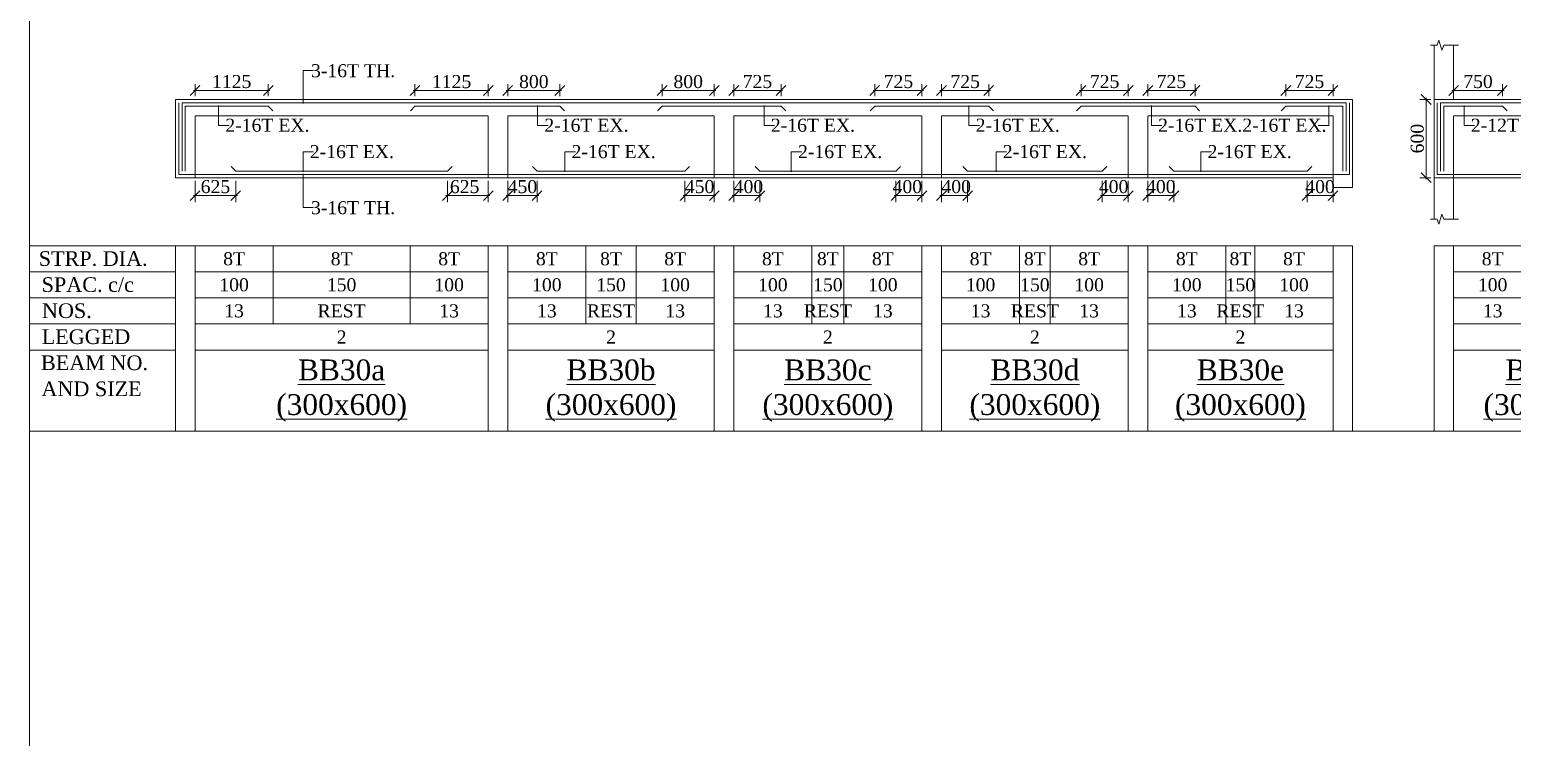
# Model space of a CAD drawing. Header units: inches. Extents: x 11017527 to 11245450, y -2821070 to -2693013.
# Drawn here: x 11122596 to 11145358, y -2717034 to -2706170 of the extents above; entities that cross this region are included whole.
import ezdxf
from ezdxf.enums import TextEntityAlignment as Align

# ---------------------------------------------------------------- set-up
doc = ezdxf.new("R2010")
doc.units = ezdxf.units.IN
doc.header["$LTSCALE"] = 0.5
doc.header["$MEASUREMENT"] = 0
doc.linetypes.add('HIDDEN', pattern=[9.525, 6.35, -3.175])
doc.layers.get('0').update_dxf_attribs({"lineweight": 0})
for name, color, linetype, lineweight in [('S-CUT OUT LINE', 9, 'Continuous', 9), ('S-DIM L.S.', 4, 'Continuous', 9), ('S-L.S.SECTION', 5, 'Continuous', 9), ('S-L.S.SLAB LINE', 8, 'HIDDEN', 5), ('S-L.S.STEEL', 6, 'Continuous', 15), ('S-SECTION MARK', 7, 'Continuous', 0), ('S-SHEET', 251, 'Continuous', 0), ('S-TEXT', 7, 'Continuous', 0), ('S-TEXT L.S. BEAM NO.', 30, 'Continuous', 5), ('S-TEXT. L.S.', 7, 'Continuous', 13)]:
    doc.layers.add(name, color=color, linetype=linetype, lineweight=lineweight)
doc.styles.add('135', font='arial.ttf', dxfattribs={"width": 0.8, "height": 135})
doc.styles.get("Standard").update_dxf_attribs({"font": 'times.ttf'})
doc.styles.add('TEXT', font='times.ttf')
doc.dimstyles.new('75', dxfattribs={"dimtxt": 135, "dimasz": 90, "dimexe": 0.1, "dimexo": 0.03, "dimgap": 0.09, "dimtad": 1, "dimdec": 0, "dimzin": 0, "dimdsep": 46, "dimtxsty": '135', "dimblk": 'ARCHTICK', "dimcen": 0.09, "dimclrd": 256, "dimclre": 256, "dimclrt": 256, "dimadec": 0, "dimazin": 0, "dimtfac": 1, "dimtdec": 0, "dimtofl": 0, "dimtmove": 1, "dimatfit": 3, "dimldrblk": 'DOTSMALL', "dimfxl": 1, "dimtolj": 1, "dimtzin": 0, "dimlwd": -1, "dimlwe": -1, "dimarcsym": 0})
doc.dimstyles.new('SETU_1', dxfattribs={"dimtxt": 200, "dimasz": 150, "dimexe": 100, "dimexo": 50, "dimgap": 35, "dimtad": 1, "dimdec": 0, "dimzin": 0, "dimdsep": 46, "dimtxsty": 'Standard', "dimblk": 'OBLIQUE', "dimcen": 150, "dimdle": 25, "dimclrd": 4, "dimclre": 7, "dimclrt": 256, "dimadec": 0, "dimazin": 0, "dimtfac": 1, "dimtdec": 0, "dimtofl": 0, "dimtmove": 1, "dimatfit": 3, "dimfxl": 1, "dimtolj": 1, "dimtzin": 0, "dimlwd": -1, "dimlwe": 5, "dimarcsym": 1})

# ---------------------------------------------------------------- blocks, each defined once
blk = doc.blocks.new('_Oblique')
at = {"color": 0, "linetype": 'ByBlock', "lineweight": -2}
blk.add_line((-0.5, -0.5), (0.5, 0.5), dxfattribs=at)
blk = doc.blocks.new('*D601')
at = {"layer": 'S-DIM L.S.', "color": 7, "transparency": 16777216}
blk.add_line((11125110, -2707105), (11126285, -2707105), dxfattribs=at)
at = {"layer": 'S-DIM L.S.', "color": 7, "lineweight": 5, "transparency": 16777216}
for p, q in [((11125135, -2707193), (11125135, -2707005)), ((11126260, -2707193), (11126260, -2707005))]:
    blk.add_line(p, q, dxfattribs=at)
at = {"layer": 'S-DIM L.S.', "color": 7, "transparency": 16777216, "xscale": 150, "yscale": 150, "zscale": 150, "rotation": 180}
blk.add_blockref('_Oblique', (11125135, -2707105), dxfattribs=at)
at = {"layer": 'S-DIM L.S.', "color": 7, "transparency": 16777216, "xscale": 150, "yscale": 150, "zscale": 150}
blk.add_blockref('_Oblique', (11126260, -2707105), dxfattribs=at)
at = {"layer": 'S-DIM L.S.', "transparency": 16777216, "insert": (11125698, -2706968), "char_height": 200, "attachment_point": 5, "style": 'TEXT'}
blk.add_mtext('\\A1;1125', dxfattribs=at)
blk = doc.blocks.new('*D602')
at = {"layer": 'S-DIM L.S.', "color": 7, "transparency": 16777216}
blk.add_line((11125110, -2708718), (11125785, -2708718), dxfattribs=at)
at = {"layer": 'S-DIM L.S.', "color": 7, "lineweight": 5, "transparency": 16777216}
for p, q in [((11125135, -2708493), (11125135, -2708818)), ((11125760, -2708493), (11125760, -2708818))]:
    blk.add_line(p, q, dxfattribs=at)
at = {"layer": 'S-DIM L.S.', "color": 7, "transparency": 16777216, "xscale": 150, "yscale": 150, "zscale": 150, "rotation": 180}
blk.add_blockref('_Oblique', (11125135, -2708718), dxfattribs=at)
at = {"layer": 'S-DIM L.S.', "color": 7, "transparency": 16777216, "xscale": 150, "yscale": 150, "zscale": 150}
blk.add_blockref('_Oblique', (11125760, -2708718), dxfattribs=at)
at = {"layer": 'S-DIM L.S.', "transparency": 16777216, "insert": (11125448, -2708581), "char_height": 200, "attachment_point": 5, "style": 'TEXT'}
blk.add_mtext('\\A1;625', dxfattribs=at)
blk = doc.blocks.new('*D603')
at = {"layer": 'S-DIM L.S.', "color": 7, "transparency": 16777216}
blk.add_line((11142631, -2707105), (11141856, -2707105), dxfattribs=at)
at = {"layer": 'S-DIM L.S.', "color": 7, "lineweight": 5, "transparency": 16777216}
for p, q in [((11141881, -2707193), (11141881, -2707005)), ((11142606, -2707193), (11142606, -2707005))]:
    blk.add_line(p, q, dxfattribs=at)
at = {"layer": 'S-DIM L.S.', "color": 7, "transparency": 16777216, "xscale": 150, "yscale": 150, "zscale": 150, "rotation": 180}
blk.add_blockref('_Oblique', (11141881, -2707105), dxfattribs=at)
at = {"layer": 'S-DIM L.S.', "color": 7, "transparency": 16777216, "xscale": 150, "yscale": 150, "zscale": 150}
blk.add_blockref('_Oblique', (11142606, -2707105), dxfattribs=at)
at = {"layer": 'S-DIM L.S.', "transparency": 16777216, "insert": (11142244, -2706968), "char_height": 200, "attachment_point": 5, "style": 'TEXT'}
blk.add_mtext('\\A1;725', dxfattribs=at)
blk = doc.blocks.new('*D604')
at = {"layer": 'S-DIM L.S.', "color": 7, "transparency": 16777216}
blk.add_line((11142631, -2708718), (11142181, -2708718), dxfattribs=at)
at = {"layer": 'S-DIM L.S.', "color": 7, "lineweight": 5, "transparency": 16777216}
for p, q in [((11142206, -2708493), (11142206, -2708818)), ((11142606, -2708493), (11142606, -2708818))]:
    blk.add_line(p, q, dxfattribs=at)
at = {"layer": 'S-DIM L.S.', "color": 7, "transparency": 16777216, "xscale": 150, "yscale": 150, "zscale": 150, "rotation": 180}
blk.add_blockref('_Oblique', (11142206, -2708718), dxfattribs=at)
at = {"layer": 'S-DIM L.S.', "color": 7, "transparency": 16777216, "xscale": 150, "yscale": 150, "zscale": 150}
blk.add_blockref('_Oblique', (11142606, -2708718), dxfattribs=at)
at = {"layer": 'S-DIM L.S.', "transparency": 16777216, "insert": (11142406, -2708581), "char_height": 200, "attachment_point": 5, "style": 'TEXT'}
blk.add_mtext('\\A1;400', dxfattribs=at)
blk = doc.blocks.new('*D605')
at = {"layer": 'S-DIM L.S.', "color": 7, "transparency": 16777216}
blk.add_line((11139737, -2707105), (11140512, -2707105), dxfattribs=at)
at = {"layer": 'S-DIM L.S.', "color": 7, "lineweight": 5, "transparency": 16777216}
for p, q in [((11139762, -2707193), (11139762, -2707005)), ((11140487, -2707193), (11140487, -2707005))]:
    blk.add_line(p, q, dxfattribs=at)
at = {"layer": 'S-DIM L.S.', "color": 7, "transparency": 16777216, "xscale": 150, "yscale": 150, "zscale": 150, "rotation": 180}
blk.add_blockref('_Oblique', (11139762, -2707105), dxfattribs=at)
at = {"layer": 'S-DIM L.S.', "color": 7, "transparency": 16777216, "xscale": 150, "yscale": 150, "zscale": 150}
blk.add_blockref('_Oblique', (11140487, -2707105), dxfattribs=at)
at = {"layer": 'S-DIM L.S.', "transparency": 16777216, "insert": (11140124, -2706968), "char_height": 200, "attachment_point": 5, "style": 'TEXT'}
blk.add_mtext('\\A1;725', dxfattribs=at)
blk = doc.blocks.new('*D606')
at = {"layer": 'S-DIM L.S.', "color": 7, "transparency": 16777216}
blk.add_line((11139737, -2708718), (11140187, -2708718), dxfattribs=at)
at = {"layer": 'S-DIM L.S.', "color": 7, "lineweight": 5, "transparency": 16777216}
for p, q in [((11139762, -2708493), (11139762, -2708818)), ((11140162, -2708493), (11140162, -2708818))]:
    blk.add_line(p, q, dxfattribs=at)
at = {"layer": 'S-DIM L.S.', "color": 7, "transparency": 16777216, "xscale": 150, "yscale": 150, "zscale": 150, "rotation": 180}
blk.add_blockref('_Oblique', (11139762, -2708718), dxfattribs=at)
at = {"layer": 'S-DIM L.S.', "color": 7, "transparency": 16777216, "xscale": 150, "yscale": 150, "zscale": 150}
blk.add_blockref('_Oblique', (11140162, -2708718), dxfattribs=at)
at = {"layer": 'S-DIM L.S.', "transparency": 16777216, "insert": (11139962, -2708581), "char_height": 200, "attachment_point": 5, "style": 'TEXT'}
blk.add_mtext('\\A1;400', dxfattribs=at)
blk = doc.blocks.new('*D607')
at = {"layer": 'S-DIM L.S.', "color": 7, "transparency": 16777216}
blk.add_line((11139487, -2707105), (11138712, -2707105), dxfattribs=at)
at = {"layer": 'S-DIM L.S.', "color": 7, "lineweight": 5, "transparency": 16777216}
for p, q in [((11138737, -2707193), (11138737, -2707005)), ((11139462, -2707193), (11139462, -2707005))]:
    blk.add_line(p, q, dxfattribs=at)
at = {"layer": 'S-DIM L.S.', "color": 7, "transparency": 16777216, "xscale": 150, "yscale": 150, "zscale": 150, "rotation": 180}
blk.add_blockref('_Oblique', (11138737, -2707105), dxfattribs=at)
at = {"layer": 'S-DIM L.S.', "color": 7, "transparency": 16777216, "xscale": 150, "yscale": 150, "zscale": 150}
blk.add_blockref('_Oblique', (11139462, -2707105), dxfattribs=at)
at = {"layer": 'S-DIM L.S.', "transparency": 16777216, "insert": (11139099, -2706968), "char_height": 200, "attachment_point": 5, "style": 'TEXT'}
blk.add_mtext('\\A1;725', dxfattribs=at)
blk = doc.blocks.new('*D608')
at = {"layer": 'S-DIM L.S.', "color": 7, "transparency": 16777216}
blk.add_line((11129911, -2707105), (11130761, -2707105), dxfattribs=at)
at = {"layer": 'S-DIM L.S.', "color": 7, "lineweight": 5, "transparency": 16777216}
for p, q in [((11129936, -2707193), (11129936, -2707005)), ((11130736, -2707193), (11130736, -2707005))]:
    blk.add_line(p, q, dxfattribs=at)
at = {"layer": 'S-DIM L.S.', "color": 7, "transparency": 16777216, "xscale": 150, "yscale": 150, "zscale": 150, "rotation": 180}
blk.add_blockref('_Oblique', (11129936, -2707105), dxfattribs=at)
at = {"layer": 'S-DIM L.S.', "color": 7, "transparency": 16777216, "xscale": 150, "yscale": 150, "zscale": 150}
blk.add_blockref('_Oblique', (11130736, -2707105), dxfattribs=at)
at = {"layer": 'S-DIM L.S.', "transparency": 16777216, "insert": (11130336, -2706969), "char_height": 200, "attachment_point": 5, "style": 'TEXT'}
blk.add_mtext('\\A1;800', dxfattribs=at)
blk = doc.blocks.new('*D609')
at = {"layer": 'S-DIM L.S.', "color": 7, "transparency": 16777216}
blk.add_line((11129911, -2708718), (11130411, -2708718), dxfattribs=at)
at = {"layer": 'S-DIM L.S.', "color": 7, "lineweight": 5, "transparency": 16777216}
for p, q in [((11129936, -2708493), (11129936, -2708818)), ((11130386, -2708493), (11130386, -2708818))]:
    blk.add_line(p, q, dxfattribs=at)
at = {"layer": 'S-DIM L.S.', "color": 7, "transparency": 16777216, "xscale": 150, "yscale": 150, "zscale": 150, "rotation": 180}
blk.add_blockref('_Oblique', (11129936, -2708718), dxfattribs=at)
at = {"layer": 'S-DIM L.S.', "color": 7, "transparency": 16777216, "xscale": 150, "yscale": 150, "zscale": 150}
blk.add_blockref('_Oblique', (11130386, -2708718), dxfattribs=at)
at = {"layer": 'S-DIM L.S.', "transparency": 16777216, "insert": (11130161, -2708581), "char_height": 200, "attachment_point": 5, "style": 'TEXT'}
blk.add_mtext('\\A1;450', dxfattribs=at)
blk = doc.blocks.new('*D610')
at = {"layer": 'S-DIM L.S.', "color": 7, "transparency": 16777216}
blk.add_line((11129661, -2707105), (11128486, -2707105), dxfattribs=at)
at = {"layer": 'S-DIM L.S.', "color": 7, "lineweight": 5, "transparency": 16777216}
for p, q in [((11128511, -2707193), (11128511, -2707005)), ((11129636, -2707193), (11129636, -2707005))]:
    blk.add_line(p, q, dxfattribs=at)
at = {"layer": 'S-DIM L.S.', "color": 7, "transparency": 16777216, "xscale": 150, "yscale": 150, "zscale": 150, "rotation": 180}
blk.add_blockref('_Oblique', (11128511, -2707105), dxfattribs=at)
at = {"layer": 'S-DIM L.S.', "color": 7, "transparency": 16777216, "xscale": 150, "yscale": 150, "zscale": 150}
blk.add_blockref('_Oblique', (11129636, -2707105), dxfattribs=at)
at = {"layer": 'S-DIM L.S.', "transparency": 16777216, "insert": (11129074, -2706969), "char_height": 200, "attachment_point": 5, "style": 'TEXT'}
blk.add_mtext('\\A1;1125', dxfattribs=at)
blk = doc.blocks.new('*D611')
at = {"layer": 'S-DIM L.S.', "color": 7, "transparency": 16777216}
blk.add_line((11129661, -2708718), (11128986, -2708718), dxfattribs=at)
at = {"layer": 'S-DIM L.S.', "color": 7, "lineweight": 5, "transparency": 16777216}
for p, q in [((11129011, -2708493), (11129011, -2708818)), ((11129636, -2708493), (11129636, -2708818))]:
    blk.add_line(p, q, dxfattribs=at)
at = {"layer": 'S-DIM L.S.', "color": 7, "transparency": 16777216, "xscale": 150, "yscale": 150, "zscale": 150, "rotation": 180}
blk.add_blockref('_Oblique', (11129011, -2708718), dxfattribs=at)
at = {"layer": 'S-DIM L.S.', "color": 7, "transparency": 16777216, "xscale": 150, "yscale": 150, "zscale": 150}
blk.add_blockref('_Oblique', (11129636, -2708718), dxfattribs=at)
at = {"layer": 'S-DIM L.S.', "transparency": 16777216, "insert": (11129274, -2708581), "char_height": 200, "attachment_point": 5, "style": 'TEXT'}
blk.add_mtext('\\A1;625', dxfattribs=at)
blk = doc.blocks.new('*D612')
at = {"layer": 'S-DIM L.S.', "color": 7, "transparency": 16777216}
blk.add_line((11133131, -2707105), (11132281, -2707105), dxfattribs=at)
at = {"layer": 'S-DIM L.S.', "color": 7, "lineweight": 5, "transparency": 16777216}
for p, q in [((11132306, -2707193), (11132306, -2707005)), ((11133106, -2707193), (11133106, -2707005))]:
    blk.add_line(p, q, dxfattribs=at)
at = {"layer": 'S-DIM L.S.', "color": 7, "transparency": 16777216, "xscale": 150, "yscale": 150, "zscale": 150, "rotation": 180}
blk.add_blockref('_Oblique', (11132306, -2707105), dxfattribs=at)
at = {"layer": 'S-DIM L.S.', "color": 7, "transparency": 16777216, "xscale": 150, "yscale": 150, "zscale": 150}
blk.add_blockref('_Oblique', (11133106, -2707105), dxfattribs=at)
at = {"layer": 'S-DIM L.S.', "transparency": 16777216, "insert": (11132706, -2706969), "char_height": 200, "attachment_point": 5, "style": 'TEXT'}
blk.add_mtext('\\A1;800', dxfattribs=at)
blk = doc.blocks.new('*D613')
at = {"layer": 'S-DIM L.S.', "color": 7, "transparency": 16777216}
blk.add_line((11133131, -2708718), (11132631, -2708718), dxfattribs=at)
at = {"layer": 'S-DIM L.S.', "color": 7, "lineweight": 5, "transparency": 16777216}
for p, q in [((11132656, -2708493), (11132656, -2708818)), ((11133106, -2708493), (11133106, -2708818))]:
    blk.add_line(p, q, dxfattribs=at)
at = {"layer": 'S-DIM L.S.', "color": 7, "transparency": 16777216, "xscale": 150, "yscale": 150, "zscale": 150, "rotation": 180}
blk.add_blockref('_Oblique', (11132656, -2708718), dxfattribs=at)
at = {"layer": 'S-DIM L.S.', "color": 7, "transparency": 16777216, "xscale": 150, "yscale": 150, "zscale": 150}
blk.add_blockref('_Oblique', (11133106, -2708718), dxfattribs=at)
at = {"layer": 'S-DIM L.S.', "transparency": 16777216, "insert": (11132881, -2708581), "char_height": 200, "attachment_point": 5, "style": 'TEXT'}
blk.add_mtext('\\A1;450', dxfattribs=at)
blk = doc.blocks.new('*D614')
at = {"layer": 'S-DIM L.S.', "color": 7, "transparency": 16777216}
blk.add_line((11133381, -2708718), (11133831, -2708718), dxfattribs=at)
at = {"layer": 'S-DIM L.S.', "color": 7, "lineweight": 5, "transparency": 16777216}
for p, q in [((11133406, -2708493), (11133406, -2708818)), ((11133806, -2708493), (11133806, -2708818))]:
    blk.add_line(p, q, dxfattribs=at)
at = {"layer": 'S-DIM L.S.', "color": 7, "transparency": 16777216, "xscale": 150, "yscale": 150, "zscale": 150, "rotation": 180}
blk.add_blockref('_Oblique', (11133406, -2708718), dxfattribs=at)
at = {"layer": 'S-DIM L.S.', "color": 7, "transparency": 16777216, "xscale": 150, "yscale": 150, "zscale": 150}
blk.add_blockref('_Oblique', (11133806, -2708718), dxfattribs=at)
at = {"layer": 'S-DIM L.S.', "transparency": 16777216, "insert": (11133631, -2708581), "char_height": 200, "attachment_point": 5, "style": 'TEXT'}
blk.add_mtext('\\A1;400', dxfattribs=at)
blk = doc.blocks.new('*D615')
at = {"layer": 'S-DIM L.S.', "color": 7, "transparency": 16777216}
blk.add_line((11134156, -2707105), (11133381, -2707105), dxfattribs=at)
at = {"layer": 'S-DIM L.S.', "color": 7, "lineweight": 5, "transparency": 16777216}
for p, q in [((11133406, -2707193), (11133406, -2707005)), ((11134131, -2707193), (11134131, -2707005))]:
    blk.add_line(p, q, dxfattribs=at)
at = {"layer": 'S-DIM L.S.', "color": 7, "transparency": 16777216, "xscale": 150, "yscale": 150, "zscale": 150, "rotation": 180}
blk.add_blockref('_Oblique', (11133406, -2707105), dxfattribs=at)
at = {"layer": 'S-DIM L.S.', "color": 7, "transparency": 16777216, "xscale": 150, "yscale": 150, "zscale": 150}
blk.add_blockref('_Oblique', (11134131, -2707105), dxfattribs=at)
at = {"layer": 'S-DIM L.S.', "transparency": 16777216, "insert": (11133769, -2706968), "char_height": 200, "attachment_point": 5, "style": 'TEXT'}
blk.add_mtext('\\A1;725', dxfattribs=at)
blk = doc.blocks.new('*D616')
at = {"layer": 'S-DIM L.S.', "color": 7, "transparency": 16777216}
blk.add_line((11136320, -2708718), (11135870, -2708718), dxfattribs=at)
at = {"layer": 'S-DIM L.S.', "color": 7, "lineweight": 5, "transparency": 16777216}
for p, q in [((11135895, -2708493), (11135895, -2708818)), ((11136295, -2708493), (11136295, -2708818))]:
    blk.add_line(p, q, dxfattribs=at)
at = {"layer": 'S-DIM L.S.', "color": 7, "transparency": 16777216, "xscale": 150, "yscale": 150, "zscale": 150, "rotation": 180}
blk.add_blockref('_Oblique', (11135895, -2708718), dxfattribs=at)
at = {"layer": 'S-DIM L.S.', "color": 7, "transparency": 16777216, "xscale": 150, "yscale": 150, "zscale": 150}
blk.add_blockref('_Oblique', (11136295, -2708718), dxfattribs=at)
at = {"layer": 'S-DIM L.S.', "transparency": 16777216, "insert": (11136070, -2708581), "char_height": 200, "attachment_point": 5, "style": 'TEXT'}
blk.add_mtext('\\A1;400', dxfattribs=at)
blk = doc.blocks.new('*D617')
at = {"layer": 'S-DIM L.S.', "color": 7, "transparency": 16777216}
blk.add_line((11135545, -2707105), (11136320, -2707105), dxfattribs=at)
at = {"layer": 'S-DIM L.S.', "color": 7, "lineweight": 5, "transparency": 16777216}
for p, q in [((11135570, -2707193), (11135570, -2707005)), ((11136295, -2707193), (11136295, -2707005))]:
    blk.add_line(p, q, dxfattribs=at)
at = {"layer": 'S-DIM L.S.', "color": 7, "transparency": 16777216, "xscale": 150, "yscale": 150, "zscale": 150, "rotation": 180}
blk.add_blockref('_Oblique', (11135570, -2707105), dxfattribs=at)
at = {"layer": 'S-DIM L.S.', "color": 7, "transparency": 16777216, "xscale": 150, "yscale": 150, "zscale": 150}
blk.add_blockref('_Oblique', (11136295, -2707105), dxfattribs=at)
at = {"layer": 'S-DIM L.S.', "transparency": 16777216, "insert": (11135933, -2706968), "char_height": 200, "attachment_point": 5, "style": 'TEXT'}
blk.add_mtext('\\A1;725', dxfattribs=at)
blk = doc.blocks.new('*D618')
at = {"layer": 'S-DIM L.S.', "color": 7, "transparency": 16777216}
blk.add_line((11136570, -2708718), (11137020, -2708718), dxfattribs=at)
at = {"layer": 'S-DIM L.S.', "color": 7, "lineweight": 5, "transparency": 16777216}
for p, q in [((11136595, -2708493), (11136595, -2708818)), ((11136995, -2708493), (11136995, -2708818))]:
    blk.add_line(p, q, dxfattribs=at)
at = {"layer": 'S-DIM L.S.', "color": 7, "transparency": 16777216, "xscale": 150, "yscale": 150, "zscale": 150, "rotation": 180}
blk.add_blockref('_Oblique', (11136595, -2708718), dxfattribs=at)
at = {"layer": 'S-DIM L.S.', "color": 7, "transparency": 16777216, "xscale": 150, "yscale": 150, "zscale": 150}
blk.add_blockref('_Oblique', (11136995, -2708718), dxfattribs=at)
at = {"layer": 'S-DIM L.S.', "transparency": 16777216, "insert": (11136820, -2708581), "char_height": 200, "attachment_point": 5, "style": 'TEXT'}
blk.add_mtext('\\A1;400', dxfattribs=at)
blk = doc.blocks.new('*D619')
at = {"layer": 'S-DIM L.S.', "color": 7, "transparency": 16777216}
blk.add_line((11139487, -2708718), (11139037, -2708718), dxfattribs=at)
at = {"layer": 'S-DIM L.S.', "color": 7, "lineweight": 5, "transparency": 16777216}
for p, q in [((11139062, -2708493), (11139062, -2708818)), ((11139462, -2708493), (11139462, -2708818))]:
    blk.add_line(p, q, dxfattribs=at)
at = {"layer": 'S-DIM L.S.', "color": 7, "transparency": 16777216, "xscale": 150, "yscale": 150, "zscale": 150, "rotation": 180}
blk.add_blockref('_Oblique', (11139062, -2708718), dxfattribs=at)
at = {"layer": 'S-DIM L.S.', "color": 7, "transparency": 16777216, "xscale": 150, "yscale": 150, "zscale": 150}
blk.add_blockref('_Oblique', (11139462, -2708718), dxfattribs=at)
at = {"layer": 'S-DIM L.S.', "transparency": 16777216, "insert": (11139237, -2708581), "char_height": 200, "attachment_point": 5, "style": 'TEXT'}
blk.add_mtext('\\A1;400', dxfattribs=at)
blk = doc.blocks.new('*D620')
at = {"layer": 'S-DIM L.S.', "color": 7, "transparency": 16777216}
blk.add_line((11136570, -2707105), (11137345, -2707105), dxfattribs=at)
at = {"layer": 'S-DIM L.S.', "color": 7, "lineweight": 5, "transparency": 16777216}
for p, q in [((11136595, -2707193), (11136595, -2707005)), ((11137320, -2707193), (11137320, -2707005))]:
    blk.add_line(p, q, dxfattribs=at)
at = {"layer": 'S-DIM L.S.', "color": 7, "transparency": 16777216, "xscale": 150, "yscale": 150, "zscale": 150, "rotation": 180}
blk.add_blockref('_Oblique', (11136595, -2707105), dxfattribs=at)
at = {"layer": 'S-DIM L.S.', "color": 7, "transparency": 16777216, "xscale": 150, "yscale": 150, "zscale": 150}
blk.add_blockref('_Oblique', (11137320, -2707105), dxfattribs=at)
at = {"layer": 'S-DIM L.S.', "transparency": 16777216, "insert": (11136958, -2706968), "char_height": 200, "attachment_point": 5, "style": 'TEXT'}
blk.add_mtext('\\A1;725', dxfattribs=at)
blk = doc.blocks.new('_ArchTick')
at = {"color": 0, "linetype": 'ByBlock', "const_width": 0.15}
blk.add_lwpolyline([(-0.5, -0.5), (0.5, 0.5)], dxfattribs=at)
blk = doc.blocks.new('*D621')
at = {"layer": 'S-DIM L.S.', "color": 7, "lineweight": 5, "transparency": 16777216}
for p, q in [((11144106, -2707243), (11143936, -2707243)), ((11144106, -2708443), (11143936, -2708443))]:
    blk.add_line(p, q, dxfattribs=at)
at = {"layer": 'S-DIM L.S.', "color": 6, "transparency": 16777216}
blk.add_line((11144036, -2708468), (11144036, -2707218), dxfattribs=at)
at = {"layer": 'S-DIM L.S.', "color": 6, "transparency": 16777216, "xscale": 150, "yscale": 150, "zscale": 150}
for p, rotation in [((11144036, -2707243), 90), ((11144036, -2708443), 270)]:
    blk.add_blockref('_Oblique', p, dxfattribs=dict(at, rotation=rotation))
at = {"layer": 'S-DIM L.S.', "transparency": 16777216, "insert": (11143899, -2707843), "char_height": 200, "attachment_point": 5, "rotation": 90, "style": 'TEXT'}
blk.add_mtext('\\A1;600', dxfattribs=at)
blk = doc.blocks.new('*D622')
at = {"layer": 'S-DIM L.S.', "color": 7, "transparency": 16777216}
blk.add_line((11144431, -2707105), (11145231, -2707105), dxfattribs=at)
at = {"layer": 'S-DIM L.S.', "color": 7, "lineweight": 5, "transparency": 16777216}
for p, q in [((11144456, -2707193), (11144456, -2707005)), ((11145206, -2707193), (11145206, -2707005))]:
    blk.add_line(p, q, dxfattribs=at)
at = {"layer": 'S-DIM L.S.', "color": 7, "transparency": 16777216, "xscale": 150, "yscale": 150, "zscale": 150, "rotation": 180}
blk.add_blockref('_Oblique', (11144456, -2707105), dxfattribs=at)
at = {"layer": 'S-DIM L.S.', "color": 7, "transparency": 16777216, "xscale": 150, "yscale": 150, "zscale": 150}
blk.add_blockref('_Oblique', (11145206, -2707105), dxfattribs=at)
at = {"layer": 'S-DIM L.S.', "transparency": 16777216, "insert": (11144831, -2706968), "char_height": 200, "attachment_point": 5, "style": 'TEXT'}
blk.add_mtext('\\A1;750', dxfattribs=at)

msp = doc.modelspace()

# ---------------------------------------------------------------- linework, layer by layer
at = {"layer": 'S-CUT OUT LINE', "elevation": 0.04}
for points in [[(11144531.472, -2706407.032), (11144305.851, -2706407.032), (11144277.88, -2706483.88), (11144231.203, -2706330.184), (11144203.233, -2706407.032), (11144101.976, -2706407.026)], [(11144531.472, -2709079.801), (11144305.851, -2709079.801), (11144277.88, -2709002.953), (11144231.203, -2709156.649), (11144203.233, -2709079.801), (11144101.976, -2709079.795)]]:
    msp.add_lwpolyline(points, dxfattribs=at)
at = {"layer": 'S-L.S.SECTION', "color": 1}
for p, q in [((11144156.472, -2707243.411, 0.017), (11144156.472, -2706407.026, 0.017)), ((11144456.472, -2706407.032, 0.054), (11144456.472, -2707243.416, 0.054)), ((11144156.472, -2708443.411, 0.017), (11144156.472, -2709079.795, 0.017)), ((11144456.472, -2708443.416, 0.054), (11144456.472, -2709079.801, 0.054))]:
    msp.add_line(p, q, dxfattribs=at)
at = {"layer": 'S-L.S.SECTION', "color": 5}
for p, q in [((11142906.472, -2707243.411, 0.02), (11124835.058, -2707243.411, 0.019)), ((11124835.058, -2708443.404, 0.019), (11124835.058, -2707243.411, 0.019)), ((11142906.472, -2708593.411, 0.036), (11142906.472, -2707243.411, 0.036)), ((11149536.472, -2707243.416, 0.021), (11144156.472, -2707243.411, 0.02)), ((11144156.472, -2708443.411, 0), (11144156.472, -2707243.411, 0)), ((11142606.468, -2708443.404, 0.02), (11124835.058, -2708443.404, 0.019)), ((11142606.468, -2708593.411, 0.036), (11142606.468, -2708443.404, 0.036)), ((11149536.472, -2708443.416, 0.021), (11144156.472, -2708443.411, 0.02)), ((11142906.472, -2708593.411, 0.02), (11142606.468, -2708593.411, 0.02))]:
    msp.add_line(p, q, dxfattribs=at)
at = {"layer": 'S-L.S.SLAB LINE', "linetype": 'HIDDEN', "ltscale": 0.8}
for p, q in [((11129636.472, -2707493.413, 0.025), (11125135.058, -2707493.413, 0.036)), ((11125135.058, -2707493.413, 0.019), (11125135.058, -2708443.255, 0.019)), ((11129636.472, -2708443.404, 0.036), (11129636.472, -2707493.413, 0.036)), ((11133106.472, -2707493.413, 0.016), (11129936.472, -2707493.413, 0.024)), ((11129936.472, -2707493.413, 0.036), (11129936.472, -2708443.404, 0.036)), ((11133106.472, -2708443.404, 0.036), (11133106.472, -2707493.413, 0.036)), ((11136295.139, -2707493.412, 0.008), (11133406.472, -2707493.413, 0.015)), ((11133406.472, -2707493.413, 0.036), (11133406.472, -2708443.404, 0.036)), ((11136295.139, -2708443.404, 0.036), (11136295.139, -2707493.412, 0.036)), ((11139461.805, -2707493.412, 0), (11136595.139, -2707493.412, 0.007)), ((11136595.139, -2707493.412, 0.036), (11136595.139, -2708443.404, 0.036)), ((11139461.805, -2708443.404, 0.036), (11139461.805, -2707493.412, 0.036)), ((11142606.468, -2707493.412, -0.008), (11139761.805, -2707493.412, -0.001)), ((11139761.805, -2707493.412, 0.019), (11139761.805, -2708443.404, 0.019)), ((11142606.468, -2708443.404, 0.036), (11142606.468, -2707493.412, 0.036)), ((11147386.472, -2707493.376, -0.003), (11144456.472, -2707493.429, 0.035)), ((11144456.472, -2707493.429, 0.037), (11144456.472, -2708443.416, 0.037))]:
    msp.add_line(p, q, dxfattribs=at)
at = {"layer": 'S-L.S.STEEL', "color": 1}
for p, q in [((11124885.058, -2708393.404, 0.019), (11124885.058, -2707293.411, 0.019)), ((11142806.472, -2707293.411, 0.02), (11124935.058, -2707293.411, 0.019)), ((11124935.058, -2708343.404, 0.019), (11124935.058, -2707293.411, 0.019)), ((11142806.472, -2708343.404, 0.036), (11142806.472, -2707293.411, 0.036)), ((11142856.472, -2708393.404, 0.036), (11142856.472, -2707293.411, 0.036)), ((11144206.472, -2708393.411, 0), (11144206.472, -2707293.411, 0)), ((11149436.472, -2707293.416, 0.021), (11144256.472, -2707293.411, 0.02)), ((11144256.472, -2708343.411, 0), (11144256.472, -2707293.411, 0)), ((11142856.472, -2708393.404, 0.02), (11124885.058, -2708393.404, 0.019)), ((11149486.472, -2708393.416, 0.021), (11144206.472, -2708393.411, 0.02))]:
    msp.add_line(p, q, dxfattribs=at)
at = {"layer": 'S-L.S.STEEL'}
for p, q in [((11124985.058, -2707343.411, 0.019), (11126260.058, -2707343.262, 0.006)), ((11124985.058, -2708343.404, 0.019), (11124985.058, -2707343.411, 0.019)), ((11126260.058, -2707343.262, 0.019), (11126331.067, -2707414.271, 0.019)), ((11128511.472, -2707343.411, 0.034), (11128440.463, -2707414.42, 0.034)), ((11128511.472, -2707343.411, 0.036), (11130736.472, -2707343.411, -0.05)), ((11130736.472, -2707343.411, 0.001), (11130807.481, -2707414.42, 0.001)), ((11132306.472, -2707343.411, 0.001), (11132235.463, -2707414.42, 0.001)), ((11134131.472, -2707343.411, 0.021), (11132306.472, -2707343.411, -0.05)), ((11134131.472, -2707343.411, 0.001), (11134202.481, -2707414.42, 0.001)), ((11135570.139, -2707343.411, 0.001), (11135499.13, -2707414.42, 0.001)), ((11135570.139, -2707343.411, 0.021), (11137320.139, -2707343.411, -0.047)), ((11137320.139, -2707343.411, 0.036), (11137391.147, -2707414.42, 0.036)), ((11138736.805, -2707343.411, 0.036), (11138665.797, -2707414.42, 0.036)), ((11140486.805, -2707343.411, 0.036), (11138736.805, -2707343.411, -0.014)), ((11140486.805, -2707343.411, 0.049), (11140557.814, -2707414.42, 0.049)), ((11141881.468, -2707343.411, 0.049), (11141810.459, -2707414.42, 0.049)), ((11141881.468, -2707343.411, 0.036), (11142756.472, -2707343.411, 0.019)), ((11142756.472, -2708343.404, 0.036), (11142756.472, -2707343.411, 0.036)), ((11145206.466, -2707343.407, -0.045), (11144306.472, -2707343.401, -0.062)), ((11144306.472, -2708343.411, 0), (11144306.472, -2707343.401, 0)), ((11145206.466, -2707343.407, 0.037), (11145277.481, -2707414.421, 0.037)), ((11125760.058, -2708343.255, 0.019), (11125689.049, -2708272.246, 0.019)), ((11125760.058, -2708343.255, 0.002), (11129011.472, -2708343.404, 0.036)), ((11129011.472, -2708343.404, 0.063), (11129082.481, -2708272.396, 0.063)), ((11130386.472, -2708343.404, 0.056), (11130315.463, -2708272.396, 0.056)), ((11130386.472, -2708343.404, 0.036), (11132656.472, -2708343.404, 0.036)), ((11132656.472, -2708343.404, 0.056), (11132727.481, -2708272.396, 0.056)), ((11133806.472, -2708343.404, 0.056), (11133735.463, -2708272.396, 0.056)), ((11133806.472, -2708343.404, 0.036), (11135895.139, -2708343.404, 0.036)), ((11135895.139, -2708343.404, 0.056), (11135966.147, -2708272.396, 0.056)), ((11136995.139, -2708343.404, 0.056), (11136924.13, -2708272.396, 0.056)), ((11136995.139, -2708343.404, 0.036), (11139061.805, -2708343.404, 0.036)), ((11139061.805, -2708343.404, 0.056), (11139132.814, -2708272.396, 0.056)), ((11140161.805, -2708343.404, 0.036), (11140090.797, -2708272.396, 0.036)), ((11140161.805, -2708343.404, 0.011), (11142206.468, -2708343.404, 0.036)), ((11142206.468, -2708343.404, 0.053), (11142277.477, -2708272.396, 0.053))]:
    msp.add_line(p, q, dxfattribs=at)
at = {"layer": 'S-SHEET'}
for p, q in [((11122595.882, -2709488.412), (11124834.505, -2709488.412)), ((11122595.882, -2709488.413, -0.001), (11122595.882, -2712334.2, -0.001)), ((11142905.919, -2709488.411, 0.019), (11124834.505, -2709488.411, 0.019)), ((11124834.505, -2709488.411, 0.001), (11124834.505, -2712334.199, 0.001)), ((11125134.505, -2709488.262, 0.002), (11125134.505, -2712334.049, 0.002)), ((11126334.505, -2709488.262, 0.002), (11126334.505, -2710688.302, 0.002)), ((11128435.919, -2709488.411, 0.031), (11128435.919, -2710688.372, 0.031)), ((11129635.919, -2709488.411, 0.019), (11129635.919, -2712334.199, 0.019)), ((11129635.919, -2709488.411, 0.031), (11129635.919, -2712334.199, 0.031)), ((11129935.919, -2709488.411, 0.019), (11129935.919, -2712334.199, 0.019)), ((11131135.919, -2709488.411, 0.019), (11131135.919, -2710688.411, 0.019)), ((11131905.919, -2709488.411, 0.031), (11131905.919, -2710688.411, 0.031)), ((11133105.919, -2709488.411, 0.019), (11133105.919, -2712334.199, 0.019)), ((11133105.919, -2709488.411, 0.031), (11133105.919, -2712334.199, 0.031)), ((11133405.919, -2709488.411, 0.019), (11133405.919, -2712334.199, 0.019)), ((11134605.919, -2709488.411, 0.019), (11134605.919, -2710688.411, 0.019)), ((11135094.585, -2709488.411, 0.031), (11135094.585, -2710688.411, 0.031)), ((11136294.585, -2709488.411, 0.019), (11136294.585, -2712334.199, 0.019)), ((11136294.585, -2709488.411, 0.031), (11136294.585, -2712334.199, 0.031)), ((11136594.585, -2709488.411, 0.019), (11136594.585, -2712334.199, 0.019)), ((11137794.585, -2709488.411, 0.019), (11137794.585, -2710688.411, 0.019)), ((11138261.252, -2709488.411, 0.019), (11138261.252, -2710688.411, 0.019)), ((11139461.252, -2709488.411, 0.019), (11139461.252, -2712334.199, 0.019)), ((11139761.252, -2709488.411, 0.024), (11139761.252, -2712334.199, 0.024)), ((11140961.252, -2709488.411, 0.024), (11140961.252, -2710688.411, 0.024)), ((11141405.919, -2709488.411, 0.019), (11141405.919, -2710688.411, 0.019)), ((11142605.919, -2709488.411, 0.019), (11142605.919, -2712334.199, 0.019)), ((11142905.919, -2709488.411, 0.019), (11142905.919, -2712334.199, 0.019)), ((11149535.919, -2709488.416, 0.02), (11144155.919, -2709488.411, 0.02)), ((11144155.919, -2709488.411, 0), (11144155.919, -2712334.198, 0)), ((11144155.919, -2709488.411, 0.012), (11144155.919, -2712334.198, 0.012)), ((11144455.919, -2709488.416, 0.02), (11144455.919, -2712334.204, 0.02)), ((11122595.882, -2709888.412), (11124834.505, -2709888.412)), ((11129635.919, -2709888.411, 0.028), (11125134.505, -2709888.262, 0.002)), ((11133105.919, -2709888.411, 0.031), (11129935.919, -2709888.411, 0.029)), ((11136294.585, -2709888.411, 0.033), (11133405.919, -2709888.411, 0.031)), ((11139461.252, -2709888.411, 0.035), (11136594.585, -2709888.411, 0.033)), ((11142605.919, -2709888.411, 0.036), (11139761.252, -2709888.411, 0.036)), ((11147385.919, -2709888.411, 0.037), (11144455.919, -2709888.416, 0.031)), ((11122595.882, -2710288.412), (11124834.505, -2710288.412)), ((11129635.919, -2710288.411, 0.028), (11125134.505, -2710288.262, 0.002)), ((11133105.919, -2710288.411, 0.031), (11129935.919, -2710288.411, 0.029)), ((11136294.585, -2710288.411, 0.033), (11133405.919, -2710288.411, 0.031)), ((11139461.252, -2710288.411, 0.035), (11136594.585, -2710288.411, 0.033)), ((11142605.919, -2710288.411, 0.036), (11139761.252, -2710288.411, 0.036)), ((11147385.919, -2710288.411, 0.037), (11144455.919, -2710288.416, 0.031)), ((11122595.882, -2710688.412), (11124834.505, -2710688.412)), ((11129635.919, -2710688.411, 0.028), (11125134.505, -2710688.262, 0.002)), ((11133105.919, -2710688.411, 0.031), (11129935.919, -2710688.411, 0.029)), ((11136294.585, -2710688.411, 0.033), (11133405.919, -2710688.411, 0.031)), ((11139461.252, -2710688.411, 0.035), (11136594.585, -2710688.411, 0.033)), ((11142605.919, -2710688.411, 0.036), (11139761.252, -2710688.411, 0.036)), ((11147385.919, -2710688.411, 0.037), (11144455.919, -2710688.416, 0.031)), ((11122595.882, -2711088.412), (11124834.505, -2711088.412)), ((11129635.919, -2711088.411, 0.028), (11125134.505, -2711088.262, 0.002)), ((11133105.919, -2711088.411, 0.031), (11129935.919, -2711088.411, 0.029)), ((11136294.585, -2711088.411, 0.033), (11133405.919, -2711088.411, 0.031)), ((11139461.252, -2711088.411, 0.035), (11136594.585, -2711088.411, 0.033)), ((11142605.919, -2711088.411, 0.036), (11139761.252, -2711088.411, 0.036)), ((11147385.919, -2711088.411, 0.037), (11144455.919, -2711088.416, 0.031)), ((11122595.882, -2712334.2), (11180275.872, -2712334.2)), ((11122595.882, -2712334.2), (11124834.505, -2712334.2)), ((11142905.919, -2712334.199, 0.019), (11124834.505, -2712334.199, 0.019)), ((11149535.919, -2712334.204, 0.02), (11144155.919, -2712334.198, 0.02))]:
    msp.add_line(p, q, dxfattribs=at)
msp.add_lwpolyline([(11180275.872, -2740705.393), (11122595.882, -2740705.393), (11122595.882, -2693362.917), (11180275.872, -2693362.917)], close=True, dxfattribs=at)

# ---------------------------------------------------------------- texts
at = {"layer": 'S-TEXT', "style": 'TEXT'}
for s, p in [('STRP. DIA.', (11123571.215, -2709796.469)), ('SPAC. c/c', (11123488.077, -2710196.469)), ('NOS.', (11123167.529, -2710596.469)), ('LEGGED', (11123460.175, -2710996.469)), ('BEAM NO.', (11123591.41, -2711396.469)), ('AND SIZE', (11123546.204, -2711796.469))]:
    msp.add_text(s, height=225, dxfattribs=at).set_placement(p, align=Align.CENTER)
at = {"layer": 'S-TEXT', "char_height": 200, "attachment_point": 5, "style": 'TEXT'}
for s, insert, width in [('8T', (11125734.505, -2709688.411, 0.026), 1200), ('8T', (11127385.212, -2709688.397, 0.033), 2101.41413), ('8T', (11129035.919, -2709688.561, 0.043), 1200), ('8T', (11130535.919, -2709688.561, 0.043), 1200), ('8T', (11131520.919, -2709688.397, 0.033), 770), ('8T', (11132505.919, -2709688.561, 0.055), 1200), ('8T', (11134005.919, -2709688.561, 0.043), 1200), ('8T', (11134850.252, -2709688.397, 0.033), 488.66666), ('8T', (11135694.585, -2709688.561, 0.043), 1200), ('8T', (11137194.585, -2709688.561, 0.043), 1200), ('8T', (11138027.919, -2709688.397, 0.033), 466.66667), ('8T', (11138861.252, -2709688.561, 0.043), 1200), ('8T', (11140361.252, -2709688.561, 0.048), 1200), ('8T', (11141183.585, -2709688.397, 0.039), 444.66667), ('8T', (11142005.919, -2709688.561, 0.043), 1200), ('8T', (11145055.919, -2709688.425, 0.02), 1200), ('\\pt2025;100', (11125734.505, -2710088.411, 0.019), 1200), ('\\pxt9.000002;150', (11127385.212, -2710088.377, 0.021), 2101.41413), ('\\pt2025;100', (11129035.919, -2710088.561, 0.036), 1200), ('\\pt2025;100', (11130535.919, -2710088.561, 0.036), 1200), ('\\pxt9.000002;150', (11131520.919, -2710088.377, 0.026), 770), ('\\pt2025;100', (11132505.919, -2710088.561, 0.048), 1200), ('\\pt2025;100', (11134005.919, -2710088.561, 0.036), 1200), ('\\pxt9.000002;150', (11134850.252, -2710088.377, 0.028), 488.66666), ('\\pt2025;100', (11135694.585, -2710088.561, 0.036), 1200), ('\\pt2025;100', (11137194.585, -2710088.561, 0.036), 1200), ('\\pxt9.000002;150', (11138027.919, -2710088.377, 0.026), 466.66667), ('\\pt2025;100', (11138861.252, -2710088.561, 0.036), 1200), ('\\pt2025;100', (11140361.252, -2710088.561, 0.041), 1200), ('\\pxt9.000002;150', (11141183.585, -2710088.377, 0.031), 444.66667), ('\\pt2025;100', (11142005.919, -2710088.561, 0.036), 1200), ('\\pxt9.000002;100', (11145055.919, -2710088.425, 0.021), 1200), ('13', (11125734.505, -2710488.411, 0.018), 1200), ('REST', (11127385.212, -2710488.392, 0.02), 2101.41413), ('13', (11129035.919, -2710488.561, 0.035), 1200), ('13', (11130535.919, -2710488.561, 0.035), 1200), ('\\pxt9.000002;REST', (11131520.919, -2710488.377, 0.026), 770), ('13', (11132505.919, -2710488.561, 0.047), 1200), ('13', (11134005.919, -2710488.561, 0.035), 1200), ('\\pxt9.000002;REST', (11134850.252, -2710488.377, 0.028), 488.66666), ('13', (11135694.585, -2710488.561, 0.035), 1200), ('13', (11137194.585, -2710488.561, 0.035), 1200), ('\\pxt9.000002;REST', (11138027.919, -2710488.377, 0.026), 466.66667), ('13', (11138861.252, -2710488.561, 0.035), 1200), ('13', (11140361.252, -2710488.561, 0.04), 1200), ('\\pxt9.000002;REST', (11141183.585, -2710488.377, 0.031), 444.66667), ('13', (11142005.919, -2710488.561, 0.035), 1200), ('13', (11145055.919, -2710488.425, 0.021), 1200), ('2', (11127385.212, -2710888.397, 0.023), 4501.41413), ('\\pxt9.000002;2', (11131520.919, -2710888.377, 0.026), 3170), ('\\pxt9.000002;2', (11134850.252, -2710888.377, 0.026), 2888.66666), ('\\pxt9.000002;2', (11138027.919, -2710888.377, 0.026), 2866.66667), ('\\pxt9.000002;2', (11141183.585, -2710888.377, 0.031), 2844.66667)]:
    msp.add_mtext(s, dxfattribs=dict(at, insert=insert, width=width))
at = {"layer": 'S-TEXT L.S. BEAM NO.', "linetype": 'ByBlock', "char_height": 319.2745, "attachment_point": 5, "style": 'TEXT'}
for s, insert, width in [('{\\LBB30b\\P(300x600)}', (11131520.919, -2711711.29, 0.029), 3170), ('{\\LBB30d\\P(300x600)}', (11138027.919, -2711711.29, 0.029), 2866.66667), ('{\\LBB30a\\P(300x600)}', (11127385.212, -2711711.29, 0.026), 4501.41413), ('{\\LBB30c\\P(300x600)}', (11134850.252, -2711711.29, 0.03), 2888.66666), ('{\\LBB30e\\P(300x600)}', (11141183.585, -2711711.29, 0.034), 2844.66667), ('{\\LBB31a\\P(300x600)}', (11145920.919, -2711711.24, 0.04), 2930)]:
    msp.add_mtext(s, dxfattribs=dict(at, insert=insert, width=width))
at = {"layer": 'S-TEXT. L.S.', "style": 'TEXT'}
for s, p in [('3-16T TH.', (11127561.043, -2706900.217, 0.013)), ('2-16T EX.', (11126246.257, -2707736.831, 0.009)), ('2-16T EX.', (11131143.975, -2707736.831, 0.009)), ('2-16T EX.', (11134621.009, -2707736.831, 0.009)), ('2-16T EX.', (11137764.63, -2707736.831, 0.009)), ('2-16T EX.', (11140566.099, -2707736.831, 0.009)), ('2-16T EX.', (11141858.289, -2707736.831, 0.009)), ('2-12T EX.', (11145367.263, -2707736.835, -0.009)), ('2-16T EX.', (11127542.911, -2708142.545, 0.013)), ('2-16T EX.', (11131561.305, -2708142.545, 0.013)), ('2-16T EX.', (11135038.339, -2708142.545, 0.013)), ('2-16T EX.', (11138181.96, -2708142.545, 0.013)), ('2-16T EX.', (11141325.58, -2708142.545, 0.013)), ('3-16T TH.', (11127561.043, -2709002.886, 0.013))]:
    msp.add_text(s, height=200, dxfattribs=at).set_placement(p, align=Align.CENTER)

# ---------------------------------------------------------------- dimensions: what is measured, and where the dimension line sits
at = {"layer": 'S-DIM L.S.'}
for base, p1, p2, override, picture, middle in [((11126260.058, -2707105.11, 0.019), (11125135.058, -2707243.262, 0.019), (11126260.058, -2707243.262, 0.019), {"dimtxsty": 'TEXT', "dimblk": 'Oblique', "dimclrd": 7, "dimarcsym": 1}, '*D601', (11125697.558, -2706968.38, 0.019)), ((11130736.472, -2707105.26, 0.036), (11129936.472, -2707243.411, 0.036), (11130736.472, -2707243.411, 0.001), {"dimtxsty": 'TEXT', "dimblk": 'Oblique', "dimclrd": 7, "dimarcsym": 1}, '*D608', (11130336.472, -2706968.529, 0.036)), ((11133406.472, -2707105.26, 0.036), (11134131.472, -2707243.411, 0.019), (11133406.472, -2707243.411, 0.036), {"dimtxsty": 'TEXT', "dimblk": 'Oblique', "dimclrd": 7}, '*D615', (11133768.972, -2706968.241, 0.036)), ((11137320.139, -2707105.26, 0.036), (11136595.139, -2707243.411, 0.036), (11137320.139, -2707243.411, 0.036), {"dimtxsty": 'TEXT', "dimblk": 'Oblique', "dimclrd": 7, "dimarcsym": 1}, '*D620', (11136957.639, -2706968.241, 0.036)), ((11140486.805, -2707105.26, 0.07), (11139761.805, -2707243.411, 0.054), (11140486.805, -2707243.411, 0.049), {"dimtxsty": 'TEXT', "dimblk": 'Oblique', "dimclrd": 7, "dimarcsym": 1}, '*D605', (11140124.305, -2706968.241, 0.07)), ((11145206.472, -2707105.261, 0.067), (11144456.472, -2707243.419, 0.051), (11145206.472, -2707243.413, 0.037), {"dimtxsty": 'TEXT', "dimblk": 'Oblique', "dimclrd": 7, "dimarcsym": 1}, '*D622', (11144831.472, -2706968.242, 0.067))]:
    dim = msp.add_linear_dim(base=base, p1=p1, p2=p2, dimstyle='SETU_1', override=override, dxfattribs=at)
    dim.commit()
    dim.dimension.update_dxf_attribs({"geometry": picture, "text_midpoint": middle})
for base, p1, p2, override, picture, middle in [((11128511.472, -2707105.26, 0.036), (11129636.472, -2707243.411, 0.036), (11128511.472, -2707243.411, 0.034), {"dimtxsty": 'TEXT', "dimblk": 'Oblique', "dimclrd": 7, "dimarcsym": 1}, '*D610', (11129073.972, -2706968.529, 0.036)), ((11132306.472, -2707105.26, 0.036), (11133106.472, -2707243.411, 0.036), (11132306.472, -2707243.411, 0.001), {"dimtxsty": 'TEXT', "dimblk": 'Oblique', "dimclrd": 7, "dimarcsym": 1}, '*D612', (11132706.472, -2706968.529, 0.036)), ((11136295.139, -2707105.26, 0.036), (11135570.139, -2707243.411, 0.019), (11136295.139, -2707243.411, 0.036), {"dimtxsty": 'TEXT', "dimblk": 'Oblique', "dimclrd": 7}, '*D617', (11135932.639, -2706968.241, 0.036)), ((11138736.805, -2707105.26, 0.036), (11139461.805, -2707243.411, 0.036), (11138736.805, -2707243.411, 0.036), {"dimtxsty": 'TEXT', "dimblk": 'Oblique', "dimclrd": 7, "dimarcsym": 1}, '*D607', (11139099.305, -2706968.241, 0.036)), ((11141881.468, -2707105.26, 0.053), (11142606.468, -2707243.411, 0.053), (11141881.468, -2707243.411, 0.049), {"dimtxsty": 'TEXT', "dimblk": 'Oblique', "dimclrd": 7, "dimarcsym": 1}, '*D603', (11142243.968, -2706968.241, 0.053))]:
    dim = msp.add_linear_dim(base=base, p1=p1, p2=p2, angle=180, dimstyle='SETU_1', override=override, dxfattribs=at)
    dim.commit()
    dim.dimension.update_dxf_attribs({"geometry": picture, "text_midpoint": middle})
at = {"layer": 'S-DIM L.S.', "color": 7}
dim = msp.add_linear_dim(base=(11144035.558, -2707243.411, -0.019), p1=(11144156.472, -2708443.411, -0.019), p2=(11144156.472, -2707243.411, -0.019), angle=90, dimstyle='SETU_1', override={"dimlfac": 0.5, "dimtxsty": 'TEXT', "dimclrd": 6, "dimarcsym": 1}, dxfattribs=at)
dim.commit()
dim.dimension.update_dxf_attribs({"geometry": '*D621', "text_midpoint": (11143898.828, -2707843.411, -0.019)})
at = {"layer": 'S-DIM L.S.'}
for base, p1, p2, picture, middle in [((11125760.058, -2708717.992, 0.019), (11125135.058, -2708443.255, 0.019), (11125760.058, -2708443.255, 0.019), '*D602', (11125447.558, -2708717.992, 0.019)), ((11130386.472, -2708718.141, 0.036), (11129936.472, -2708443.404, 0.036), (11130386.472, -2708443.404, 0.056), '*D609', (11130161.472, -2708718.141, 0.036)), ((11133806.472, -2708718.141, 0.036), (11133406.472, -2708443.404, 0.036), (11133806.472, -2708443.404, 0.056), '*D614', (11133631.472, -2708718.141, 0.036)), ((11136995.139, -2708718.141, 0.036), (11136595.139, -2708443.404, 0.036), (11136995.139, -2708443.404, 0.056), '*D618', (11136820.139, -2708718.141, 0.036)), ((11140161.805, -2708718.141, 0.07), (11139761.805, -2708443.404, 0.054), (11140161.805, -2708443.404, 0.036), '*D606', (11139961.805, -2708718.141, 0.07))]:
    dim = msp.add_linear_dim(base=base, p1=p1, p2=p2, dimstyle='SETU_1', override={"dimtxsty": 'TEXT', "dimblk": 'Oblique', "dimclrd": 7, "dimarcsym": 1}, dxfattribs=at)
    dim.commit()
    dim.dimension.update_dxf_attribs({"geometry": picture, "text_midpoint": middle, "dimtype": 160})
for base, p1, p2, picture, middle in [((11129011.472, -2708718.141, 0.036), (11129636.472, -2708443.404, 0.036), (11129011.472, -2708443.404, 0.063), '*D611', (11129273.972, -2708718.141, 0.036)), ((11132656.472, -2708718.141, 0.036), (11133106.472, -2708443.404, 0.036), (11132656.472, -2708443.404, 0.056), '*D613', (11132881.472, -2708718.141, 0.036)), ((11135895.139, -2708718.141, 0.036), (11136295.139, -2708443.404, 0.036), (11135895.139, -2708443.404, 0.056), '*D616', (11136070.139, -2708718.141, 0.036)), ((11139061.805, -2708718.141, 0.036), (11139461.805, -2708443.404, 0.036), (11139061.805, -2708443.404, 0.056), '*D619', (11139236.805, -2708718.141, 0.036)), ((11142206.468, -2708718.141, 0.053), (11142606.468, -2708443.404, 0.053), (11142206.468, -2708443.404, 0.053), '*D604', (11142406.468, -2708718.141, 0.053))]:
    dim = msp.add_linear_dim(base=base, p1=p1, p2=p2, angle=180, dimstyle='SETU_1', override={"dimtxsty": 'TEXT', "dimblk": 'Oblique', "dimclrd": 7, "dimarcsym": 1}, dxfattribs=at)
    dim.commit()
    dim.dimension.update_dxf_attribs({"geometry": picture, "text_midpoint": middle, "dimtype": 160})

# ---------------------------------------------------------------- leaders
at = {"layer": 'S-SECTION MARK'}
for points in [[(11126793.567, -2707293.411, 0.01), (11126793.567, -2706795.423, 0.01), (11126955.068, -2706795.423, 0.01)], [(11125496.913, -2707343.441, 0.038), (11125496.913, -2707640.717, 0.038), (11125658.414, -2707640.717, 0.038)], [(11130394.631, -2707343.441, 0.038), (11130394.631, -2707640.717, 0.038), (11130556.131, -2707640.717, 0.038)], [(11133871.665, -2707343.441, 0.038), (11133871.665, -2707640.717, 0.038), (11134033.166, -2707640.717, 0.038)], [(11137015.286, -2707343.441, 0.038), (11137015.286, -2707640.717, 0.038), (11137176.786, -2707640.717, 0.038)], [(11139816.755, -2707343.441, 0.038), (11139816.755, -2707640.717, 0.038), (11139978.255, -2707640.717, 0.038)], [(11142540.133, -2707343.441, 0.038), (11142540.133, -2707640.717, 0.038), (11142378.632, -2707640.717, 0.038)], [(11144617.919, -2707343.446, 0.02), (11144617.919, -2707640.722, 0.02), (11144779.419, -2707640.722, 0.02)], [(11126793.567, -2708343.404, 0.01), (11126793.567, -2708046.129, 0.01), (11126955.068, -2708046.129, 0.01)], [(11130811.961, -2708343.404, 0.01), (11130811.961, -2708046.129, 0.01), (11130973.461, -2708046.129, 0.01)], [(11134288.995, -2708343.404, 0.01), (11134288.995, -2708046.129, 0.01), (11134450.496, -2708046.129, 0.01)], [(11137432.616, -2708343.404, 0.01), (11137432.616, -2708046.129, 0.01), (11137594.116, -2708046.129, 0.01)], [(11140576.236, -2708343.404, 0.01), (11140576.236, -2708046.129, 0.01), (11140737.737, -2708046.129, 0.01)], [(11126793.567, -2708393.404, 0.01), (11126793.567, -2708898.092, 0.01), (11126955.068, -2708898.092, 0.01)]]:
    msp.add_leader(points, dimstyle='75', override={"dimasz": 100, "dimclrd": 7}, dxfattribs=at)

doc.saveas('drawing.dxf')
